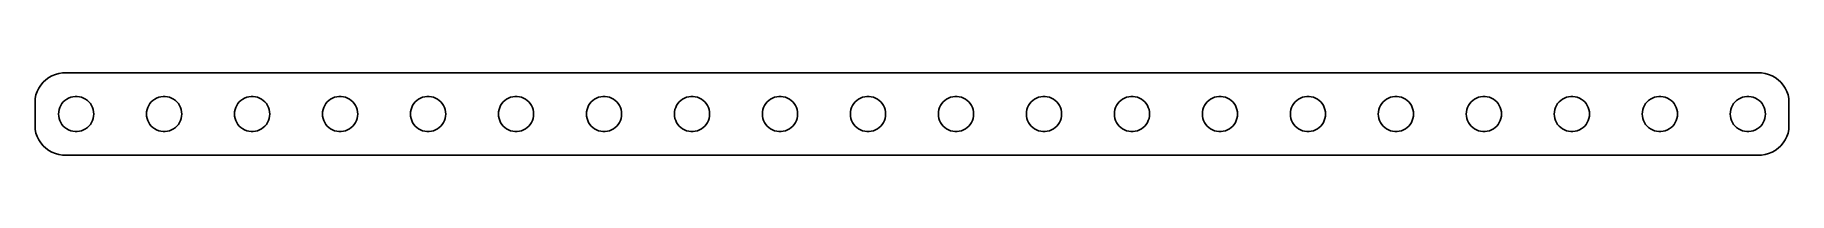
# Model space of a CAD drawing. Header units: metres. Extents: x -150 to 150, y 17 to 31.
import ezdxf

# ---------------------------------------------------------------- set-up
doc = ezdxf.new("R2010")
doc.units = ezdxf.units.M

msp = doc.modelspace()

# ---------------------------------------------------------------- linework, layer by layer
for p, q in [((-147.179, 30.2216), (-147.687, 29.8526)), ((-146.629, 30.5241), (-147.179, 30.2216)), ((-146.045, 30.7553), (-146.629, 30.5241)), ((-145.437, 30.9114), (-146.045, 30.7553)), ((-144.814, 30.9901), (-145.437, 30.9114)), ((144.814, 30.9901), (-144.814, 30.9901)), ((145.437, 30.9114), (144.814, 30.9901)), ((146.045, 30.7553), (145.437, 30.9114)), ((146.629, 30.5241), (146.045, 30.7553)), ((147.179, 30.2216), (146.629, 30.5241)), ((147.687, 29.8526), (147.179, 30.2216)), ((-149.343, 27.2434), (-149.461, 26.6267)), ((-149.149, 27.8406), (-149.343, 27.2434)), ((-148.882, 28.4088), (-149.149, 27.8406)), ((-148.545, 28.9389), (-148.882, 28.4088)), ((-148.145, 29.4227), (-148.545, 28.9389)), ((-147.687, 29.8526), (-148.145, 29.4227)), ((-143.427, 26.8532), (-143.062, 26.9469)), ((-143.062, 26.9469), (-142.688, 26.9941)), ((-142.688, 26.9941), (-142.312, 26.9941)), ((-142.312, 26.9941), (-141.938, 26.9469)), ((-141.938, 26.9469), (-141.573, 26.8532)), ((-128.427, 26.8532), (-128.062, 26.9469)), ((-128.062, 26.9469), (-127.688, 26.9941)), ((-127.688, 26.9941), (-127.312, 26.9941)), ((-127.312, 26.9941), (-126.938, 26.9469)), ((-126.938, 26.9469), (-126.573, 26.8532)), ((-113.427, 26.8532), (-113.062, 26.9469)), ((-113.062, 26.9469), (-112.688, 26.9941)), ((-112.688, 26.9941), (-112.312, 26.9941)), ((-112.312, 26.9941), (-111.938, 26.9469)), ((-111.938, 26.9469), (-111.573, 26.8532)), ((-98.427, 26.8532), (-98.0621, 26.9469)), ((-98.0621, 26.9469), (-97.6884, 26.9941)), ((-97.6884, 26.9941), (-97.3116, 26.9941)), ((-97.3116, 26.9941), (-96.9379, 26.9469)), ((-96.9379, 26.9469), (-96.573, 26.8532)), ((-83.427, 26.8532), (-83.0621, 26.9469)), ((-83.0621, 26.9469), (-82.6884, 26.9941)), ((-82.6884, 26.9941), (-82.3116, 26.9941)), ((-82.3116, 26.9941), (-81.9379, 26.9469)), ((-81.9379, 26.9469), (-81.573, 26.8532)), ((-68.427, 26.8532), (-68.0621, 26.9469)), ((-68.0621, 26.9469), (-67.6884, 26.9941)), ((-67.6884, 26.9941), (-67.3116, 26.9941)), ((-67.3116, 26.9941), (-66.9379, 26.9469)), ((-66.9379, 26.9469), (-66.573, 26.8532)), ((-53.427, 26.8532), (-53.0621, 26.9469)), ((-53.0621, 26.9469), (-52.6884, 26.9941)), ((-52.6884, 26.9941), (-52.3116, 26.9941)), ((-52.3116, 26.9941), (-51.9379, 26.9469)), ((-51.9379, 26.9469), (-51.5729, 26.8532)), ((-38.427, 26.8532), (-38.0621, 26.9469)), ((-38.0621, 26.9469), (-37.6884, 26.9941)), ((-37.6884, 26.9941), (-37.3116, 26.9941)), ((-37.3116, 26.9941), (-36.9379, 26.9469)), ((-36.9379, 26.9469), (-36.5729, 26.8532)), ((-23.427, 26.8532), (-23.0621, 26.9469)), ((-23.0621, 26.9469), (-22.6884, 26.9941)), ((-22.6884, 26.9941), (-22.3116, 26.9941)), ((-22.3116, 26.9941), (-21.9379, 26.9469)), ((-21.9379, 26.9469), (-21.5729, 26.8532)), ((-8.42705, 26.8532), (-8.06213, 26.9469)), ((-8.06213, 26.9469), (-7.68837, 26.9941)), ((-7.68837, 26.9941), (-7.31161, 26.9941)), ((-7.31161, 26.9941), (-6.93785, 26.9469)), ((-6.93785, 26.9469), (-6.57294, 26.8532)), ((6.57294, 26.8532), (6.93785, 26.9469)), ((6.93785, 26.9469), (7.31161, 26.9941)), ((7.31161, 26.9941), (7.68837, 26.9941)), ((7.68837, 26.9941), (8.06213, 26.9469)), ((8.06213, 26.9469), (8.42705, 26.8532)), ((21.5729, 26.8532), (21.9379, 26.9469)), ((21.9379, 26.9469), (22.3116, 26.9941)), ((22.3116, 26.9941), (22.6884, 26.9941)), ((22.6884, 26.9941), (23.0621, 26.9469)), ((23.0621, 26.9469), (23.427, 26.8532)), ((36.5729, 26.8532), (36.9379, 26.9469)), ((36.9379, 26.9469), (37.3116, 26.9941)), ((37.3116, 26.9941), (37.6884, 26.9941)), ((37.6884, 26.9941), (38.0621, 26.9469)), ((38.0621, 26.9469), (38.427, 26.8532)), ((51.5729, 26.8532), (51.9379, 26.9469)), ((51.9379, 26.9469), (52.3116, 26.9941)), ((52.3116, 26.9941), (52.6884, 26.9941)), ((52.6884, 26.9941), (53.0621, 26.9469)), ((53.0621, 26.9469), (53.427, 26.8532)), ((66.573, 26.8532), (66.9379, 26.9469)), ((66.9379, 26.9469), (67.3116, 26.9941)), ((67.3116, 26.9941), (67.6884, 26.9941)), ((67.6884, 26.9941), (68.0621, 26.9469)), ((68.0621, 26.9469), (68.427, 26.8532)), ((81.573, 26.8532), (81.9379, 26.9469)), ((81.9379, 26.9469), (82.3116, 26.9941)), ((82.3116, 26.9941), (82.6884, 26.9941)), ((82.6884, 26.9941), (83.0621, 26.9469)), ((83.0621, 26.9469), (83.427, 26.8532)), ((96.573, 26.8532), (96.9379, 26.9469)), ((96.9379, 26.9469), (97.3116, 26.9941)), ((97.3116, 26.9941), (97.6884, 26.9941)), ((97.6884, 26.9941), (98.0621, 26.9469)), ((98.0621, 26.9469), (98.427, 26.8532)), ((111.573, 26.8532), (111.938, 26.9469)), ((111.938, 26.9469), (112.312, 26.9941)), ((112.312, 26.9941), (112.688, 26.9941)), ((112.688, 26.9941), (113.062, 26.9469)), ((113.062, 26.9469), (113.427, 26.8532)), ((126.573, 26.8532), (126.938, 26.9469)), ((126.938, 26.9469), (127.312, 26.9941)), ((127.312, 26.9941), (127.688, 26.9941)), ((127.688, 26.9941), (128.062, 26.9469)), ((128.062, 26.9469), (128.427, 26.8532)), ((141.573, 26.8532), (141.938, 26.9469)), ((141.938, 26.9469), (142.312, 26.9941)), ((142.312, 26.9941), (142.688, 26.9941)), ((142.688, 26.9941), (143.062, 26.9469)), ((143.062, 26.9469), (143.427, 26.8532)), ((148.145, 29.4227), (147.687, 29.8526)), ((148.545, 28.9389), (148.145, 29.4227)), ((148.882, 28.4088), (148.545, 28.9389)), ((149.149, 27.8406), (148.882, 28.4088)), ((149.343, 27.2434), (149.149, 27.8406)), ((149.461, 26.6267), (149.343, 27.2434)), ((-149.461, 26.6267), (-149.5, 26)), ((-149.5, 26), (-149.5, 22)), ((-145.5, 24), (-145.476, 24.376)), ((-145.476, 23.624), (-145.5, 24)), ((-145.476, 24.376), (-145.406, 24.7461)), ((-145.406, 24.7461), (-145.289, 25.1044)), ((-145.289, 25.1044), (-145.129, 25.4453)), ((-145.129, 25.4453), (-144.927, 25.7634)), ((-144.927, 25.7634), (-144.687, 26.0536)), ((-144.687, 26.0536), (-144.412, 26.3115)), ((-144.412, 26.3115), (-144.107, 26.533)), ((-144.107, 26.533), (-143.777, 26.7145)), ((-143.777, 26.7145), (-143.427, 26.8532)), ((-141.573, 26.8532), (-141.223, 26.7145)), ((-141.223, 26.7145), (-140.893, 26.533)), ((-140.893, 26.533), (-140.588, 26.3115)), ((-140.588, 26.3115), (-140.313, 26.0536)), ((-140.313, 26.0536), (-140.073, 25.7634)), ((-140.073, 25.7634), (-139.871, 25.4453)), ((-139.871, 25.4453), (-139.711, 25.1044)), ((-139.711, 25.1044), (-139.594, 24.7461)), ((-139.594, 24.7461), (-139.524, 24.376)), ((-139.524, 24.376), (-139.5, 24)), ((-139.5, 24), (-139.524, 23.624)), ((-130.5, 24), (-130.476, 24.376)), ((-130.476, 23.624), (-130.5, 24)), ((-130.476, 24.376), (-130.406, 24.7461)), ((-130.406, 24.7461), (-130.289, 25.1044)), ((-130.289, 25.1044), (-130.129, 25.4453)), ((-130.129, 25.4453), (-129.927, 25.7634)), ((-129.927, 25.7634), (-129.687, 26.0536)), ((-129.687, 26.0536), (-129.412, 26.3115)), ((-129.412, 26.3115), (-129.107, 26.533)), ((-129.107, 26.533), (-128.777, 26.7145)), ((-128.777, 26.7145), (-128.427, 26.8532)), ((-126.573, 26.8532), (-126.223, 26.7145)), ((-126.223, 26.7145), (-125.893, 26.533)), ((-125.893, 26.533), (-125.588, 26.3115)), ((-125.588, 26.3115), (-125.313, 26.0536)), ((-125.313, 26.0536), (-125.073, 25.7634)), ((-125.073, 25.7634), (-124.871, 25.4453)), ((-124.871, 25.4453), (-124.711, 25.1044)), ((-124.711, 25.1044), (-124.594, 24.7461)), ((-124.594, 24.7461), (-124.524, 24.376)), ((-124.524, 24.376), (-124.5, 24)), ((-124.5, 24), (-124.524, 23.624)), ((-115.5, 24), (-115.476, 24.376)), ((-115.476, 23.624), (-115.5, 24)), ((-115.476, 24.376), (-115.406, 24.7461)), ((-115.406, 24.7461), (-115.289, 25.1044)), ((-115.289, 25.1044), (-115.129, 25.4453)), ((-115.129, 25.4453), (-114.927, 25.7634)), ((-114.927, 25.7634), (-114.687, 26.0536)), ((-114.687, 26.0536), (-114.412, 26.3115)), ((-114.412, 26.3115), (-114.107, 26.533)), ((-114.107, 26.533), (-113.777, 26.7145)), ((-113.777, 26.7145), (-113.427, 26.8532)), ((-111.573, 26.8532), (-111.223, 26.7145)), ((-111.223, 26.7145), (-110.893, 26.533)), ((-110.893, 26.533), (-110.588, 26.3115)), ((-110.588, 26.3115), (-110.313, 26.0536)), ((-110.313, 26.0536), (-110.073, 25.7634)), ((-110.073, 25.7634), (-109.871, 25.4453)), ((-109.871, 25.4453), (-109.711, 25.1044)), ((-109.711, 25.1044), (-109.594, 24.7461)), ((-109.594, 24.7461), (-109.524, 24.376)), ((-109.524, 24.376), (-109.5, 24)), ((-109.5, 24), (-109.524, 23.624)), ((-100.5, 24), (-100.476, 24.376)), ((-100.476, 23.624), (-100.5, 24)), ((-100.476, 24.376), (-100.406, 24.7461)), ((-100.406, 24.7461), (-100.289, 25.1044)), ((-100.289, 25.1044), (-100.129, 25.4453)), ((-100.129, 25.4453), (-99.927, 25.7634)), ((-99.927, 25.7634), (-99.6869, 26.0536)), ((-99.6869, 26.0536), (-99.4123, 26.3115)), ((-99.4123, 26.3115), (-99.1075, 26.533)), ((-99.1075, 26.533), (-98.7773, 26.7145)), ((-98.7773, 26.7145), (-98.427, 26.8532)), ((-96.573, 26.8532), (-96.2227, 26.7145)), ((-96.2227, 26.7145), (-95.8925, 26.533)), ((-95.8925, 26.533), (-95.5877, 26.3115)), ((-95.5877, 26.3115), (-95.3131, 26.0536)), ((-95.3131, 26.0536), (-95.073, 25.7634)), ((-95.073, 25.7634), (-94.8711, 25.4453)), ((-94.8711, 25.4453), (-94.7107, 25.1044)), ((-94.7107, 25.1044), (-94.5943, 24.7461)), ((-94.5943, 24.7461), (-94.5237, 24.376)), ((-94.5237, 24.376), (-94.5, 24)), ((-94.5, 24), (-94.5237, 23.624)), ((-85.5, 24), (-85.4763, 24.376)), ((-85.4763, 23.624), (-85.5, 24)), ((-85.4763, 24.376), (-85.4057, 24.7461)), ((-85.4057, 24.7461), (-85.2893, 25.1044)), ((-85.2893, 25.1044), (-85.1289, 25.4453)), ((-85.1289, 25.4453), (-84.927, 25.7634)), ((-84.927, 25.7634), (-84.6869, 26.0536)), ((-84.6869, 26.0536), (-84.4123, 26.3115)), ((-84.4123, 26.3115), (-84.1075, 26.533)), ((-84.1075, 26.533), (-83.7773, 26.7145)), ((-83.7773, 26.7145), (-83.427, 26.8532)), ((-81.573, 26.8532), (-81.2227, 26.7145)), ((-81.2227, 26.7145), (-80.8925, 26.533)), ((-80.8925, 26.533), (-80.5877, 26.3115)), ((-80.5877, 26.3115), (-80.3131, 26.0536)), ((-80.3131, 26.0536), (-80.073, 25.7634)), ((-80.073, 25.7634), (-79.8711, 25.4453)), ((-79.8711, 25.4453), (-79.7107, 25.1044)), ((-79.7107, 25.1044), (-79.5943, 24.7461)), ((-79.5943, 24.7461), (-79.5237, 24.376)), ((-79.5237, 24.376), (-79.5, 24)), ((-79.5, 24), (-79.5237, 23.624)), ((-70.5, 24), (-70.4763, 24.376)), ((-70.4763, 23.624), (-70.5, 24)), ((-70.4763, 24.376), (-70.4057, 24.7461)), ((-70.4057, 24.7461), (-70.2893, 25.1044)), ((-70.2893, 25.1044), (-70.1289, 25.4453)), ((-70.1289, 25.4453), (-69.927, 25.7634)), ((-69.927, 25.7634), (-69.6869, 26.0536)), ((-69.6869, 26.0536), (-69.4123, 26.3115)), ((-69.4123, 26.3115), (-69.1075, 26.533)), ((-69.1075, 26.533), (-68.7773, 26.7145)), ((-68.7773, 26.7145), (-68.427, 26.8532)), ((-66.573, 26.8532), (-66.2227, 26.7145)), ((-66.2227, 26.7145), (-65.8925, 26.533)), ((-65.8925, 26.533), (-65.5877, 26.3115)), ((-65.5877, 26.3115), (-65.3131, 26.0536)), ((-65.3131, 26.0536), (-65.073, 25.7634)), ((-65.073, 25.7634), (-64.8711, 25.4453)), ((-64.8711, 25.4453), (-64.7107, 25.1044)), ((-64.7107, 25.1044), (-64.5943, 24.7461)), ((-64.5943, 24.7461), (-64.5237, 24.376)), ((-64.5237, 24.376), (-64.5, 24)), ((-64.5, 24), (-64.5237, 23.624)), ((-55.5, 24), (-55.4763, 24.376)), ((-55.4763, 23.624), (-55.5, 24)), ((-55.4763, 24.376), (-55.4057, 24.7461)), ((-55.4057, 24.7461), (-55.2893, 25.1044)), ((-55.2893, 25.1044), (-55.1289, 25.4453)), ((-55.1289, 25.4453), (-54.927, 25.7634)), ((-54.927, 25.7634), (-54.6869, 26.0536)), ((-54.6869, 26.0536), (-54.4123, 26.3115)), ((-54.4123, 26.3115), (-54.1075, 26.533)), ((-54.1075, 26.533), (-53.7773, 26.7145)), ((-53.7773, 26.7145), (-53.427, 26.8532)), ((-51.5729, 26.8532), (-51.2227, 26.7145)), ((-51.2227, 26.7145), (-50.8925, 26.533)), ((-50.8925, 26.533), (-50.5877, 26.3115)), ((-50.5877, 26.3115), (-50.3131, 26.0536)), ((-50.3131, 26.0536), (-50.0729, 25.7634)), ((-50.0729, 25.7634), (-49.8711, 25.4453)), ((-49.8711, 25.4453), (-49.7107, 25.1044)), ((-49.7107, 25.1044), (-49.5942, 24.7461)), ((-49.5942, 24.7461), (-49.5237, 24.376)), ((-49.5237, 24.376), (-49.5, 24)), ((-49.5, 24), (-49.5237, 23.624)), ((-40.5, 24), (-40.4763, 24.376)), ((-40.4763, 23.624), (-40.5, 24)), ((-40.4763, 24.376), (-40.4057, 24.7461)), ((-40.4057, 24.7461), (-40.2893, 25.1044)), ((-40.2893, 25.1044), (-40.1289, 25.4453)), ((-40.1289, 25.4453), (-39.927, 25.7634)), ((-39.927, 25.7634), (-39.6869, 26.0536)), ((-39.6869, 26.0536), (-39.4123, 26.3115)), ((-39.4123, 26.3115), (-39.1075, 26.533)), ((-39.1075, 26.533), (-38.7773, 26.7145)), ((-38.7773, 26.7145), (-38.427, 26.8532)), ((-36.5729, 26.8532), (-36.2227, 26.7145)), ((-36.2227, 26.7145), (-35.8925, 26.533)), ((-35.8925, 26.533), (-35.5877, 26.3115)), ((-35.5877, 26.3115), (-35.3131, 26.0536)), ((-35.3131, 26.0536), (-35.0729, 25.7634)), ((-35.0729, 25.7634), (-34.8711, 25.4453)), ((-34.8711, 25.4453), (-34.7107, 25.1044)), ((-34.7107, 25.1044), (-34.5942, 24.7461)), ((-34.5942, 24.7461), (-34.5237, 24.376)), ((-34.5237, 24.376), (-34.5, 24)), ((-34.5, 24), (-34.5237, 23.624)), ((-25.5, 24), (-25.4763, 24.376)), ((-25.4763, 23.624), (-25.5, 24)), ((-25.4763, 24.376), (-25.4057, 24.7461)), ((-25.4057, 24.7461), (-25.2893, 25.1044)), ((-25.2893, 25.1044), (-25.1289, 25.4453)), ((-25.1289, 25.4453), (-24.927, 25.7634)), ((-24.927, 25.7634), (-24.6869, 26.0536)), ((-24.6869, 26.0536), (-24.4123, 26.3115)), ((-24.4123, 26.3115), (-24.1075, 26.533)), ((-24.1075, 26.533), (-23.7773, 26.7145)), ((-23.7773, 26.7145), (-23.427, 26.8532)), ((-21.5729, 26.8532), (-21.2227, 26.7145)), ((-21.2227, 26.7145), (-20.8925, 26.533)), ((-20.8925, 26.533), (-20.5877, 26.3115)), ((-20.5877, 26.3115), (-20.3131, 26.0536)), ((-20.3131, 26.0536), (-20.0729, 25.7634)), ((-20.0729, 25.7634), (-19.8711, 25.4453)), ((-19.8711, 25.4453), (-19.7107, 25.1044)), ((-19.7107, 25.1044), (-19.5942, 24.7461)), ((-19.5942, 24.7461), (-19.5237, 24.376)), ((-19.5237, 24.376), (-19.5, 24)), ((-19.5, 24), (-19.5237, 23.624)), ((-10.5, 24), (-10.4763, 24.376)), ((-10.4763, 23.624), (-10.5, 24)), ((-10.4763, 24.376), (-10.4057, 24.7461)), ((-10.4057, 24.7461), (-10.2893, 25.1044)), ((-10.2893, 25.1044), (-10.1289, 25.4453)), ((-10.1289, 25.4453), (-9.92705, 25.7634)), ((-9.92705, 25.7634), (-9.6869, 26.0536)), ((-9.6869, 26.0536), (-9.41226, 26.3115)), ((-9.41226, 26.3115), (-9.10747, 26.533)), ((-9.10747, 26.533), (-8.77733, 26.7145)), ((-8.77733, 26.7145), (-8.42705, 26.8532)), ((-6.57294, 26.8532), (-6.22266, 26.7145)), ((-6.22266, 26.7145), (-5.89252, 26.533)), ((-5.89252, 26.533), (-5.58772, 26.3115)), ((-5.58772, 26.3115), (-5.31308, 26.0536)), ((-5.31308, 26.0536), (-5.07294, 25.7634)), ((-5.07294, 25.7634), (-4.87108, 25.4453)), ((-4.87108, 25.4453), (-4.71066, 25.1044)), ((-4.71066, 25.1044), (-4.59424, 24.7461)), ((-4.59424, 24.7461), (-4.52365, 24.376)), ((-4.52365, 24.376), (-4.5, 24)), ((-4.5, 24), (-4.52365, 23.624)), ((4.5, 24), (4.52365, 24.376)), ((4.52365, 23.624), (4.5, 24)), ((4.52365, 24.376), (4.59424, 24.7461)), ((4.59424, 24.7461), (4.71066, 25.1044)), ((4.71066, 25.1044), (4.87108, 25.4453)), ((4.87108, 25.4453), (5.07294, 25.7634)), ((5.07294, 25.7634), (5.31308, 26.0536)), ((5.31308, 26.0536), (5.58772, 26.3115)), ((5.58772, 26.3115), (5.89252, 26.533)), ((5.89252, 26.533), (6.22266, 26.7145)), ((6.22266, 26.7145), (6.57294, 26.8532)), ((8.42705, 26.8532), (8.77733, 26.7145)), ((8.77733, 26.7145), (9.10747, 26.533)), ((9.10747, 26.533), (9.41226, 26.3115)), ((9.41226, 26.3115), (9.6869, 26.0536)), ((9.6869, 26.0536), (9.92705, 25.7634)), ((9.92705, 25.7634), (10.1289, 25.4453)), ((10.1289, 25.4453), (10.2893, 25.1044)), ((10.2893, 25.1044), (10.4057, 24.7461)), ((10.4057, 24.7461), (10.4763, 24.376)), ((10.4763, 24.376), (10.5, 24)), ((10.5, 24), (10.4763, 23.624)), ((19.5, 24), (19.5237, 24.376)), ((19.5237, 23.624), (19.5, 24)), ((19.5237, 24.376), (19.5942, 24.7461)), ((19.5942, 24.7461), (19.7107, 25.1044)), ((19.7107, 25.1044), (19.8711, 25.4453)), ((19.8711, 25.4453), (20.0729, 25.7634)), ((20.0729, 25.7634), (20.3131, 26.0536)), ((20.3131, 26.0536), (20.5877, 26.3115)), ((20.5877, 26.3115), (20.8925, 26.533)), ((20.8925, 26.533), (21.2227, 26.7145)), ((21.2227, 26.7145), (21.5729, 26.8532)), ((23.427, 26.8532), (23.7773, 26.7145)), ((23.7773, 26.7145), (24.1075, 26.533)), ((24.1075, 26.533), (24.4123, 26.3115)), ((24.4123, 26.3115), (24.6869, 26.0536)), ((24.6869, 26.0536), (24.927, 25.7634)), ((24.927, 25.7634), (25.1289, 25.4453)), ((25.1289, 25.4453), (25.2893, 25.1044)), ((25.2893, 25.1044), (25.4057, 24.7461)), ((25.4057, 24.7461), (25.4763, 24.376)), ((25.4763, 24.376), (25.5, 24)), ((25.5, 24), (25.4763, 23.624)), ((34.5, 24), (34.5237, 24.376)), ((34.5237, 23.624), (34.5, 24)), ((34.5237, 24.376), (34.5942, 24.7461)), ((34.5942, 24.7461), (34.7107, 25.1044)), ((34.7107, 25.1044), (34.8711, 25.4453)), ((34.8711, 25.4453), (35.0729, 25.7634)), ((35.0729, 25.7634), (35.3131, 26.0536)), ((35.3131, 26.0536), (35.5877, 26.3115)), ((35.5877, 26.3115), (35.8925, 26.533)), ((35.8925, 26.533), (36.2227, 26.7145)), ((36.2227, 26.7145), (36.5729, 26.8532)), ((38.427, 26.8532), (38.7773, 26.7145)), ((38.7773, 26.7145), (39.1075, 26.533)), ((39.1075, 26.533), (39.4123, 26.3115)), ((39.4123, 26.3115), (39.6869, 26.0536)), ((39.6869, 26.0536), (39.927, 25.7634)), ((39.927, 25.7634), (40.1289, 25.4453)), ((40.1289, 25.4453), (40.2893, 25.1044)), ((40.2893, 25.1044), (40.4057, 24.7461)), ((40.4057, 24.7461), (40.4763, 24.376)), ((40.4763, 24.376), (40.5, 24)), ((40.5, 24), (40.4763, 23.624)), ((49.5, 24), (49.5237, 24.376)), ((49.5237, 23.624), (49.5, 24)), ((49.5237, 24.376), (49.5942, 24.7461)), ((49.5942, 24.7461), (49.7107, 25.1044)), ((49.7107, 25.1044), (49.8711, 25.4453)), ((49.8711, 25.4453), (50.0729, 25.7634)), ((50.0729, 25.7634), (50.3131, 26.0536)), ((50.3131, 26.0536), (50.5877, 26.3115)), ((50.5877, 26.3115), (50.8925, 26.533)), ((50.8925, 26.533), (51.2227, 26.7145)), ((51.2227, 26.7145), (51.5729, 26.8532)), ((53.427, 26.8532), (53.7773, 26.7145)), ((53.7773, 26.7145), (54.1075, 26.533)), ((54.1075, 26.533), (54.4123, 26.3115)), ((54.4123, 26.3115), (54.6869, 26.0536)), ((54.6869, 26.0536), (54.927, 25.7634)), ((54.927, 25.7634), (55.1289, 25.4453)), ((55.1289, 25.4453), (55.2893, 25.1044)), ((55.2893, 25.1044), (55.4057, 24.7461)), ((55.4057, 24.7461), (55.4763, 24.376)), ((55.4763, 24.376), (55.5, 24)), ((55.5, 24), (55.4763, 23.624)), ((64.5, 24), (64.5237, 24.376)), ((64.5237, 23.624), (64.5, 24)), ((64.5237, 24.376), (64.5943, 24.7461)), ((64.5943, 24.7461), (64.7107, 25.1044)), ((64.7107, 25.1044), (64.8711, 25.4453)), ((64.8711, 25.4453), (65.073, 25.7634)), ((65.073, 25.7634), (65.3131, 26.0536)), ((65.3131, 26.0536), (65.5877, 26.3115)), ((65.5877, 26.3115), (65.8925, 26.533)), ((65.8925, 26.533), (66.2227, 26.7145)), ((66.2227, 26.7145), (66.573, 26.8532)), ((68.427, 26.8532), (68.7773, 26.7145)), ((68.7773, 26.7145), (69.1075, 26.533)), ((69.1075, 26.533), (69.4123, 26.3115)), ((69.4123, 26.3115), (69.6869, 26.0536)), ((69.6869, 26.0536), (69.927, 25.7634)), ((69.927, 25.7634), (70.1289, 25.4453)), ((70.1289, 25.4453), (70.2893, 25.1044)), ((70.2893, 25.1044), (70.4057, 24.7461)), ((70.4057, 24.7461), (70.4763, 24.376)), ((70.4763, 24.376), (70.5, 24)), ((70.5, 24), (70.4763, 23.624)), ((79.5, 24), (79.5237, 24.376)), ((79.5237, 23.624), (79.5, 24)), ((79.5237, 24.376), (79.5943, 24.7461)), ((79.5943, 24.7461), (79.7107, 25.1044)), ((79.7107, 25.1044), (79.8711, 25.4453)), ((79.8711, 25.4453), (80.073, 25.7634)), ((80.073, 25.7634), (80.3131, 26.0536)), ((80.3131, 26.0536), (80.5877, 26.3115)), ((80.5877, 26.3115), (80.8925, 26.533)), ((80.8925, 26.533), (81.2227, 26.7145)), ((81.2227, 26.7145), (81.573, 26.8532)), ((83.427, 26.8532), (83.7773, 26.7145)), ((83.7773, 26.7145), (84.1075, 26.533)), ((84.1075, 26.533), (84.4123, 26.3115)), ((84.4123, 26.3115), (84.6869, 26.0536)), ((84.6869, 26.0536), (84.927, 25.7634)), ((84.927, 25.7634), (85.1289, 25.4453)), ((85.1289, 25.4453), (85.2893, 25.1044)), ((85.2893, 25.1044), (85.4057, 24.7461)), ((85.4057, 24.7461), (85.4763, 24.376)), ((85.4763, 24.376), (85.5, 24)), ((85.5, 24), (85.4763, 23.624)), ((94.5, 24), (94.5237, 24.376)), ((94.5237, 23.624), (94.5, 24)), ((94.5237, 24.376), (94.5943, 24.7461)), ((94.5943, 24.7461), (94.7107, 25.1044)), ((94.7107, 25.1044), (94.8711, 25.4453)), ((94.8711, 25.4453), (95.073, 25.7634)), ((95.073, 25.7634), (95.3131, 26.0536)), ((95.3131, 26.0536), (95.5877, 26.3115)), ((95.5877, 26.3115), (95.8925, 26.533)), ((95.8925, 26.533), (96.2227, 26.7145)), ((96.2227, 26.7145), (96.573, 26.8532)), ((98.427, 26.8532), (98.7773, 26.7145)), ((98.7773, 26.7145), (99.1075, 26.533)), ((99.1075, 26.533), (99.4123, 26.3115)), ((99.4123, 26.3115), (99.6869, 26.0536)), ((99.6869, 26.0536), (99.927, 25.7634)), ((99.927, 25.7634), (100.129, 25.4453)), ((100.129, 25.4453), (100.289, 25.1044)), ((100.289, 25.1044), (100.406, 24.7461)), ((100.406, 24.7461), (100.476, 24.376)), ((100.476, 24.376), (100.5, 24)), ((100.5, 24), (100.476, 23.624)), ((109.5, 24), (109.524, 24.376)), ((109.524, 23.624), (109.5, 24)), ((109.524, 24.376), (109.594, 24.7461)), ((109.594, 24.7461), (109.711, 25.1044)), ((109.711, 25.1044), (109.871, 25.4453)), ((109.871, 25.4453), (110.073, 25.7634)), ((110.073, 25.7634), (110.313, 26.0536)), ((110.313, 26.0536), (110.588, 26.3115)), ((110.588, 26.3115), (110.893, 26.533)), ((110.893, 26.533), (111.223, 26.7145)), ((111.223, 26.7145), (111.573, 26.8532)), ((113.427, 26.8532), (113.777, 26.7145)), ((113.777, 26.7145), (114.107, 26.533)), ((114.107, 26.533), (114.412, 26.3115)), ((114.412, 26.3115), (114.687, 26.0536)), ((114.687, 26.0536), (114.927, 25.7634)), ((114.927, 25.7634), (115.129, 25.4453)), ((115.129, 25.4453), (115.289, 25.1044)), ((115.289, 25.1044), (115.406, 24.7461)), ((115.406, 24.7461), (115.476, 24.376)), ((115.476, 24.376), (115.5, 24)), ((115.5, 24), (115.476, 23.624)), ((124.5, 24), (124.524, 24.376)), ((124.524, 23.624), (124.5, 24)), ((124.524, 24.376), (124.594, 24.7461)), ((124.594, 24.7461), (124.711, 25.1044)), ((124.711, 25.1044), (124.871, 25.4453)), ((124.871, 25.4453), (125.073, 25.7634)), ((125.073, 25.7634), (125.313, 26.0536)), ((125.313, 26.0536), (125.588, 26.3115)), ((125.588, 26.3115), (125.893, 26.533)), ((125.893, 26.533), (126.223, 26.7145)), ((126.223, 26.7145), (126.573, 26.8532)), ((128.427, 26.8532), (128.777, 26.7145)), ((128.777, 26.7145), (129.107, 26.533)), ((129.107, 26.533), (129.412, 26.3115)), ((129.412, 26.3115), (129.687, 26.0536)), ((129.687, 26.0536), (129.927, 25.7634)), ((129.927, 25.7634), (130.129, 25.4453)), ((130.129, 25.4453), (130.289, 25.1044)), ((130.289, 25.1044), (130.406, 24.7461)), ((130.406, 24.7461), (130.476, 24.376)), ((130.476, 24.376), (130.5, 24)), ((130.5, 24), (130.476, 23.624)), ((139.5, 24), (139.524, 24.376)), ((139.524, 23.624), (139.5, 24)), ((139.524, 24.376), (139.594, 24.7461)), ((139.594, 24.7461), (139.711, 25.1044)), ((139.711, 25.1044), (139.871, 25.4453)), ((139.871, 25.4453), (140.073, 25.7634)), ((140.073, 25.7634), (140.313, 26.0536)), ((140.313, 26.0536), (140.588, 26.3115)), ((140.588, 26.3115), (140.893, 26.533)), ((140.893, 26.533), (141.223, 26.7145)), ((141.223, 26.7145), (141.573, 26.8532)), ((143.427, 26.8532), (143.777, 26.7145)), ((143.777, 26.7145), (144.107, 26.533)), ((144.107, 26.533), (144.412, 26.3115)), ((144.412, 26.3115), (144.687, 26.0536)), ((144.687, 26.0536), (144.927, 25.7634)), ((144.927, 25.7634), (145.129, 25.4453)), ((145.129, 25.4453), (145.289, 25.1044)), ((145.289, 25.1044), (145.406, 24.7461)), ((145.406, 24.7461), (145.476, 24.376)), ((145.476, 24.376), (145.5, 24)), ((145.5, 24), (145.476, 23.624)), ((149.5, 26), (149.461, 26.6267)), ((149.5, 22), (149.5, 26)), ((-149.5, 22), (-149.461, 21.3733)), ((-149.461, 21.3733), (-149.343, 20.7566)), ((-145.406, 23.2539), (-145.476, 23.624)), ((-145.289, 22.8956), (-145.406, 23.2539)), ((-145.129, 22.5547), (-145.289, 22.8956)), ((-144.927, 22.2366), (-145.129, 22.5547)), ((-144.687, 21.9464), (-144.927, 22.2366)), ((-144.412, 21.6885), (-144.687, 21.9464)), ((-144.107, 21.467), (-144.412, 21.6885)), ((-143.777, 21.2855), (-144.107, 21.467)), ((-143.427, 21.1468), (-143.777, 21.2855)), ((-143.062, 21.0531), (-143.427, 21.1468)), ((-142.688, 21.0059), (-143.062, 21.0531)), ((-142.312, 21.0059), (-142.688, 21.0059)), ((-141.938, 21.0531), (-142.312, 21.0059)), ((-141.573, 21.1468), (-141.938, 21.0531)), ((-141.223, 21.2855), (-141.573, 21.1468)), ((-140.893, 21.467), (-141.223, 21.2855)), ((-140.588, 21.6885), (-140.893, 21.467)), ((-140.313, 21.9464), (-140.588, 21.6885)), ((-140.073, 22.2366), (-140.313, 21.9464)), ((-139.871, 22.5547), (-140.073, 22.2366)), ((-139.711, 22.8956), (-139.871, 22.5547)), ((-139.594, 23.2539), (-139.711, 22.8956)), ((-139.524, 23.624), (-139.594, 23.2539)), ((-130.406, 23.2539), (-130.476, 23.624)), ((-130.289, 22.8956), (-130.406, 23.2539)), ((-130.129, 22.5547), (-130.289, 22.8956)), ((-129.927, 22.2366), (-130.129, 22.5547)), ((-129.687, 21.9464), (-129.927, 22.2366)), ((-129.412, 21.6885), (-129.687, 21.9464)), ((-129.107, 21.467), (-129.412, 21.6885)), ((-128.777, 21.2855), (-129.107, 21.467)), ((-128.427, 21.1468), (-128.777, 21.2855)), ((-128.062, 21.0531), (-128.427, 21.1468)), ((-127.688, 21.0059), (-128.062, 21.0531)), ((-127.312, 21.0059), (-127.688, 21.0059)), ((-126.938, 21.0531), (-127.312, 21.0059)), ((-126.573, 21.1468), (-126.938, 21.0531)), ((-126.223, 21.2855), (-126.573, 21.1468)), ((-125.893, 21.467), (-126.223, 21.2855)), ((-125.588, 21.6885), (-125.893, 21.467)), ((-125.313, 21.9464), (-125.588, 21.6885)), ((-125.073, 22.2366), (-125.313, 21.9464)), ((-124.871, 22.5547), (-125.073, 22.2366)), ((-124.711, 22.8956), (-124.871, 22.5547)), ((-124.594, 23.2539), (-124.711, 22.8956)), ((-124.524, 23.624), (-124.594, 23.2539)), ((-115.406, 23.2539), (-115.476, 23.624)), ((-115.289, 22.8956), (-115.406, 23.2539)), ((-115.129, 22.5547), (-115.289, 22.8956)), ((-114.927, 22.2366), (-115.129, 22.5547)), ((-114.687, 21.9464), (-114.927, 22.2366)), ((-114.412, 21.6885), (-114.687, 21.9464)), ((-114.107, 21.467), (-114.412, 21.6885)), ((-113.777, 21.2855), (-114.107, 21.467)), ((-113.427, 21.1468), (-113.777, 21.2855)), ((-113.062, 21.0531), (-113.427, 21.1468)), ((-112.688, 21.0059), (-113.062, 21.0531)), ((-112.312, 21.0059), (-112.688, 21.0059)), ((-111.938, 21.0531), (-112.312, 21.0059)), ((-111.573, 21.1468), (-111.938, 21.0531)), ((-111.223, 21.2855), (-111.573, 21.1468)), ((-110.893, 21.467), (-111.223, 21.2855)), ((-110.588, 21.6885), (-110.893, 21.467)), ((-110.313, 21.9464), (-110.588, 21.6885)), ((-110.073, 22.2366), (-110.313, 21.9464)), ((-109.871, 22.5547), (-110.073, 22.2366)), ((-109.711, 22.8956), (-109.871, 22.5547)), ((-109.594, 23.2539), (-109.711, 22.8956)), ((-109.524, 23.624), (-109.594, 23.2539)), ((-100.406, 23.2539), (-100.476, 23.624)), ((-100.289, 22.8956), (-100.406, 23.2539)), ((-100.129, 22.5547), (-100.289, 22.8956)), ((-99.927, 22.2366), (-100.129, 22.5547)), ((-99.6869, 21.9464), (-99.927, 22.2366)), ((-99.4123, 21.6885), (-99.6869, 21.9464)), ((-99.1075, 21.467), (-99.4123, 21.6885)), ((-98.7773, 21.2855), (-99.1075, 21.467)), ((-98.427, 21.1468), (-98.7773, 21.2855)), ((-98.0621, 21.0531), (-98.427, 21.1468)), ((-97.6884, 21.0059), (-98.0621, 21.0531)), ((-97.3116, 21.0059), (-97.6884, 21.0059)), ((-96.9379, 21.0531), (-97.3116, 21.0059)), ((-96.573, 21.1468), (-96.9379, 21.0531)), ((-96.2227, 21.2855), (-96.573, 21.1468)), ((-95.8925, 21.467), (-96.2227, 21.2855)), ((-95.5877, 21.6885), (-95.8925, 21.467)), ((-95.3131, 21.9464), (-95.5877, 21.6885)), ((-95.073, 22.2366), (-95.3131, 21.9464)), ((-94.8711, 22.5547), (-95.073, 22.2366)), ((-94.7107, 22.8956), (-94.8711, 22.5547)), ((-94.5943, 23.2539), (-94.7107, 22.8956)), ((-94.5237, 23.624), (-94.5943, 23.2539)), ((-85.4057, 23.2539), (-85.4763, 23.624)), ((-85.2893, 22.8956), (-85.4057, 23.2539)), ((-85.1289, 22.5547), (-85.2893, 22.8956)), ((-84.927, 22.2366), (-85.1289, 22.5547)), ((-84.6869, 21.9464), (-84.927, 22.2366)), ((-84.4123, 21.6885), (-84.6869, 21.9464)), ((-84.1075, 21.467), (-84.4123, 21.6885)), ((-83.7773, 21.2855), (-84.1075, 21.467)), ((-83.427, 21.1468), (-83.7773, 21.2855)), ((-83.0621, 21.0531), (-83.427, 21.1468)), ((-82.6884, 21.0059), (-83.0621, 21.0531)), ((-82.3116, 21.0059), (-82.6884, 21.0059)), ((-81.9379, 21.0531), (-82.3116, 21.0059)), ((-81.573, 21.1468), (-81.9379, 21.0531)), ((-81.2227, 21.2855), (-81.573, 21.1468)), ((-80.8925, 21.467), (-81.2227, 21.2855)), ((-80.5877, 21.6885), (-80.8925, 21.467)), ((-80.3131, 21.9464), (-80.5877, 21.6885)), ((-80.073, 22.2366), (-80.3131, 21.9464)), ((-79.8711, 22.5547), (-80.073, 22.2366)), ((-79.7107, 22.8956), (-79.8711, 22.5547)), ((-79.5943, 23.2539), (-79.7107, 22.8956)), ((-79.5237, 23.624), (-79.5943, 23.2539)), ((-70.4057, 23.2539), (-70.4763, 23.624)), ((-70.2893, 22.8956), (-70.4057, 23.2539)), ((-70.1289, 22.5547), (-70.2893, 22.8956)), ((-69.927, 22.2366), (-70.1289, 22.5547)), ((-69.6869, 21.9464), (-69.927, 22.2366)), ((-69.4123, 21.6885), (-69.6869, 21.9464)), ((-69.1075, 21.467), (-69.4123, 21.6885)), ((-68.7773, 21.2855), (-69.1075, 21.467)), ((-68.427, 21.1468), (-68.7773, 21.2855)), ((-68.0621, 21.0531), (-68.427, 21.1468)), ((-67.6884, 21.0059), (-68.0621, 21.0531)), ((-67.3116, 21.0059), (-67.6884, 21.0059)), ((-66.9379, 21.0531), (-67.3116, 21.0059)), ((-66.573, 21.1468), (-66.9379, 21.0531)), ((-66.2227, 21.2855), (-66.573, 21.1468)), ((-65.8925, 21.467), (-66.2227, 21.2855)), ((-65.5877, 21.6885), (-65.8925, 21.467)), ((-65.3131, 21.9464), (-65.5877, 21.6885)), ((-65.073, 22.2366), (-65.3131, 21.9464)), ((-64.8711, 22.5547), (-65.073, 22.2366)), ((-64.7107, 22.8956), (-64.8711, 22.5547)), ((-64.5943, 23.2539), (-64.7107, 22.8956)), ((-64.5237, 23.624), (-64.5943, 23.2539)), ((-55.4057, 23.2539), (-55.4763, 23.624)), ((-55.2893, 22.8956), (-55.4057, 23.2539)), ((-55.1289, 22.5547), (-55.2893, 22.8956)), ((-54.927, 22.2366), (-55.1289, 22.5547)), ((-54.6869, 21.9464), (-54.927, 22.2366)), ((-54.4123, 21.6885), (-54.6869, 21.9464)), ((-54.1075, 21.467), (-54.4123, 21.6885)), ((-53.7773, 21.2855), (-54.1075, 21.467)), ((-53.427, 21.1468), (-53.7773, 21.2855)), ((-53.0621, 21.0531), (-53.427, 21.1468)), ((-52.6884, 21.0059), (-53.0621, 21.0531)), ((-52.3116, 21.0059), (-52.6884, 21.0059)), ((-51.9379, 21.0531), (-52.3116, 21.0059)), ((-51.5729, 21.1468), (-51.9379, 21.0531)), ((-51.2227, 21.2855), (-51.5729, 21.1468)), ((-50.8925, 21.467), (-51.2227, 21.2855)), ((-50.5877, 21.6885), (-50.8925, 21.467)), ((-50.3131, 21.9464), (-50.5877, 21.6885)), ((-50.0729, 22.2366), (-50.3131, 21.9464)), ((-49.8711, 22.5547), (-50.0729, 22.2366)), ((-49.7107, 22.8956), (-49.8711, 22.5547)), ((-49.5942, 23.2539), (-49.7107, 22.8956)), ((-49.5237, 23.624), (-49.5942, 23.2539)), ((-40.4057, 23.2539), (-40.4763, 23.624)), ((-40.2893, 22.8956), (-40.4057, 23.2539)), ((-40.1289, 22.5547), (-40.2893, 22.8956)), ((-39.927, 22.2366), (-40.1289, 22.5547)), ((-39.6869, 21.9464), (-39.927, 22.2366)), ((-39.4123, 21.6885), (-39.6869, 21.9464)), ((-39.1075, 21.467), (-39.4123, 21.6885)), ((-38.7773, 21.2855), (-39.1075, 21.467)), ((-38.427, 21.1468), (-38.7773, 21.2855)), ((-38.0621, 21.0531), (-38.427, 21.1468)), ((-37.6884, 21.0059), (-38.0621, 21.0531)), ((-37.3116, 21.0059), (-37.6884, 21.0059)), ((-36.9379, 21.0531), (-37.3116, 21.0059)), ((-36.5729, 21.1468), (-36.9379, 21.0531)), ((-36.2227, 21.2855), (-36.5729, 21.1468)), ((-35.8925, 21.467), (-36.2227, 21.2855)), ((-35.5877, 21.6885), (-35.8925, 21.467)), ((-35.3131, 21.9464), (-35.5877, 21.6885)), ((-35.0729, 22.2366), (-35.3131, 21.9464)), ((-34.8711, 22.5547), (-35.0729, 22.2366)), ((-34.7107, 22.8956), (-34.8711, 22.5547)), ((-34.5942, 23.2539), (-34.7107, 22.8956)), ((-34.5237, 23.624), (-34.5942, 23.2539)), ((-25.4057, 23.2539), (-25.4763, 23.624)), ((-25.2893, 22.8956), (-25.4057, 23.2539)), ((-25.1289, 22.5547), (-25.2893, 22.8956)), ((-24.927, 22.2366), (-25.1289, 22.5547)), ((-24.6869, 21.9464), (-24.927, 22.2366)), ((-24.4123, 21.6885), (-24.6869, 21.9464)), ((-24.1075, 21.467), (-24.4123, 21.6885)), ((-23.7773, 21.2855), (-24.1075, 21.467)), ((-23.427, 21.1468), (-23.7773, 21.2855)), ((-23.0621, 21.0531), (-23.427, 21.1468)), ((-22.6884, 21.0059), (-23.0621, 21.0531)), ((-22.3116, 21.0059), (-22.6884, 21.0059)), ((-21.9379, 21.0531), (-22.3116, 21.0059)), ((-21.5729, 21.1468), (-21.9379, 21.0531)), ((-21.2227, 21.2855), (-21.5729, 21.1468)), ((-20.8925, 21.467), (-21.2227, 21.2855)), ((-20.5877, 21.6885), (-20.8925, 21.467)), ((-20.3131, 21.9464), (-20.5877, 21.6885)), ((-20.0729, 22.2366), (-20.3131, 21.9464)), ((-19.8711, 22.5547), (-20.0729, 22.2366)), ((-19.7107, 22.8956), (-19.8711, 22.5547)), ((-19.5942, 23.2539), (-19.7107, 22.8956)), ((-19.5237, 23.624), (-19.5942, 23.2539)), ((-10.4057, 23.2539), (-10.4763, 23.624)), ((-10.2893, 22.8956), (-10.4057, 23.2539)), ((-10.1289, 22.5547), (-10.2893, 22.8956)), ((-9.92705, 22.2366), (-10.1289, 22.5547)), ((-9.6869, 21.9464), (-9.92705, 22.2366)), ((-9.41226, 21.6885), (-9.6869, 21.9464)), ((-9.10747, 21.467), (-9.41226, 21.6885)), ((-8.77733, 21.2855), (-9.10747, 21.467)), ((-8.42705, 21.1468), (-8.77733, 21.2855)), ((-8.06213, 21.0531), (-8.42705, 21.1468)), ((-7.68837, 21.0059), (-8.06213, 21.0531)), ((-7.31161, 21.0059), (-7.68837, 21.0059)), ((-6.93785, 21.0531), (-7.31161, 21.0059)), ((-6.57294, 21.1468), (-6.93785, 21.0531)), ((-6.22266, 21.2855), (-6.57294, 21.1468)), ((-5.89252, 21.467), (-6.22266, 21.2855)), ((-5.58772, 21.6885), (-5.89252, 21.467)), ((-5.31308, 21.9464), (-5.58772, 21.6885)), ((-5.07294, 22.2366), (-5.31308, 21.9464)), ((-4.87108, 22.5547), (-5.07294, 22.2366)), ((-4.71066, 22.8956), (-4.87108, 22.5547)), ((-4.59424, 23.2539), (-4.71066, 22.8956)), ((-4.52365, 23.624), (-4.59424, 23.2539)), ((4.59424, 23.2539), (4.52365, 23.624)), ((4.71066, 22.8956), (4.59424, 23.2539)), ((4.87108, 22.5547), (4.71066, 22.8956)), ((5.07294, 22.2366), (4.87108, 22.5547)), ((5.31308, 21.9464), (5.07294, 22.2366)), ((5.58772, 21.6885), (5.31308, 21.9464)), ((5.89252, 21.467), (5.58772, 21.6885)), ((6.22266, 21.2855), (5.89252, 21.467)), ((6.57294, 21.1468), (6.22266, 21.2855)), ((6.93785, 21.0531), (6.57294, 21.1468)), ((7.31161, 21.0059), (6.93785, 21.0531)), ((7.68837, 21.0059), (7.31161, 21.0059)), ((8.06213, 21.0531), (7.68837, 21.0059)), ((8.42705, 21.1468), (8.06213, 21.0531)), ((8.77733, 21.2855), (8.42705, 21.1468)), ((9.10747, 21.467), (8.77733, 21.2855)), ((9.41226, 21.6885), (9.10747, 21.467)), ((9.6869, 21.9464), (9.41226, 21.6885)), ((9.92705, 22.2366), (9.6869, 21.9464)), ((10.1289, 22.5547), (9.92705, 22.2366)), ((10.2893, 22.8956), (10.1289, 22.5547)), ((10.4057, 23.2539), (10.2893, 22.8956)), ((10.4763, 23.624), (10.4057, 23.2539)), ((19.5942, 23.2539), (19.5237, 23.624)), ((19.7107, 22.8956), (19.5942, 23.2539)), ((19.8711, 22.5547), (19.7107, 22.8956)), ((20.0729, 22.2366), (19.8711, 22.5547)), ((20.3131, 21.9464), (20.0729, 22.2366)), ((20.5877, 21.6885), (20.3131, 21.9464)), ((20.8925, 21.467), (20.5877, 21.6885)), ((21.2227, 21.2855), (20.8925, 21.467)), ((21.5729, 21.1468), (21.2227, 21.2855)), ((21.9379, 21.0531), (21.5729, 21.1468)), ((22.3116, 21.0059), (21.9379, 21.0531)), ((22.6884, 21.0059), (22.3116, 21.0059)), ((23.0621, 21.0531), (22.6884, 21.0059)), ((23.427, 21.1468), (23.0621, 21.0531)), ((23.7773, 21.2855), (23.427, 21.1468)), ((24.1075, 21.467), (23.7773, 21.2855)), ((24.4123, 21.6885), (24.1075, 21.467)), ((24.6869, 21.9464), (24.4123, 21.6885)), ((24.927, 22.2366), (24.6869, 21.9464)), ((25.1289, 22.5547), (24.927, 22.2366)), ((25.2893, 22.8956), (25.1289, 22.5547)), ((25.4057, 23.2539), (25.2893, 22.8956)), ((25.4763, 23.624), (25.4057, 23.2539)), ((34.5942, 23.2539), (34.5237, 23.624)), ((34.7107, 22.8956), (34.5942, 23.2539)), ((34.8711, 22.5547), (34.7107, 22.8956)), ((35.0729, 22.2366), (34.8711, 22.5547)), ((35.3131, 21.9464), (35.0729, 22.2366)), ((35.5877, 21.6885), (35.3131, 21.9464)), ((35.8925, 21.467), (35.5877, 21.6885)), ((36.2227, 21.2855), (35.8925, 21.467)), ((36.5729, 21.1468), (36.2227, 21.2855)), ((36.9379, 21.0531), (36.5729, 21.1468)), ((37.3116, 21.0059), (36.9379, 21.0531)), ((37.6884, 21.0059), (37.3116, 21.0059)), ((38.0621, 21.0531), (37.6884, 21.0059)), ((38.427, 21.1468), (38.0621, 21.0531)), ((38.7773, 21.2855), (38.427, 21.1468)), ((39.1075, 21.467), (38.7773, 21.2855)), ((39.4123, 21.6885), (39.1075, 21.467)), ((39.6869, 21.9464), (39.4123, 21.6885)), ((39.927, 22.2366), (39.6869, 21.9464)), ((40.1289, 22.5547), (39.927, 22.2366)), ((40.2893, 22.8956), (40.1289, 22.5547)), ((40.4057, 23.2539), (40.2893, 22.8956)), ((40.4763, 23.624), (40.4057, 23.2539)), ((49.5942, 23.2539), (49.5237, 23.624)), ((49.7107, 22.8956), (49.5942, 23.2539)), ((49.8711, 22.5547), (49.7107, 22.8956)), ((50.0729, 22.2366), (49.8711, 22.5547)), ((50.3131, 21.9464), (50.0729, 22.2366)), ((50.5877, 21.6885), (50.3131, 21.9464)), ((50.8925, 21.467), (50.5877, 21.6885)), ((51.2227, 21.2855), (50.8925, 21.467)), ((51.5729, 21.1468), (51.2227, 21.2855)), ((51.9379, 21.0531), (51.5729, 21.1468)), ((52.3116, 21.0059), (51.9379, 21.0531)), ((52.6884, 21.0059), (52.3116, 21.0059)), ((53.0621, 21.0531), (52.6884, 21.0059)), ((53.427, 21.1468), (53.0621, 21.0531)), ((53.7773, 21.2855), (53.427, 21.1468)), ((54.1075, 21.467), (53.7773, 21.2855)), ((54.4123, 21.6885), (54.1075, 21.467)), ((54.6869, 21.9464), (54.4123, 21.6885)), ((54.927, 22.2366), (54.6869, 21.9464)), ((55.1289, 22.5547), (54.927, 22.2366)), ((55.2893, 22.8956), (55.1289, 22.5547)), ((55.4057, 23.2539), (55.2893, 22.8956)), ((55.4763, 23.624), (55.4057, 23.2539)), ((64.5943, 23.2539), (64.5237, 23.624)), ((64.7107, 22.8956), (64.5943, 23.2539)), ((64.8711, 22.5547), (64.7107, 22.8956)), ((65.073, 22.2366), (64.8711, 22.5547)), ((65.3131, 21.9464), (65.073, 22.2366)), ((65.5877, 21.6885), (65.3131, 21.9464)), ((65.8925, 21.467), (65.5877, 21.6885)), ((66.2227, 21.2855), (65.8925, 21.467)), ((66.573, 21.1468), (66.2227, 21.2855)), ((66.9379, 21.0531), (66.573, 21.1468)), ((67.3116, 21.0059), (66.9379, 21.0531)), ((67.6884, 21.0059), (67.3116, 21.0059)), ((68.0621, 21.0531), (67.6884, 21.0059)), ((68.427, 21.1468), (68.0621, 21.0531)), ((68.7773, 21.2855), (68.427, 21.1468)), ((69.1075, 21.467), (68.7773, 21.2855)), ((69.4123, 21.6885), (69.1075, 21.467)), ((69.6869, 21.9464), (69.4123, 21.6885)), ((69.927, 22.2366), (69.6869, 21.9464)), ((70.1289, 22.5547), (69.927, 22.2366)), ((70.2893, 22.8956), (70.1289, 22.5547)), ((70.4057, 23.2539), (70.2893, 22.8956)), ((70.4763, 23.624), (70.4057, 23.2539)), ((79.5943, 23.2539), (79.5237, 23.624)), ((79.7107, 22.8956), (79.5943, 23.2539)), ((79.8711, 22.5547), (79.7107, 22.8956)), ((80.073, 22.2366), (79.8711, 22.5547)), ((80.3131, 21.9464), (80.073, 22.2366)), ((80.5877, 21.6885), (80.3131, 21.9464)), ((80.8925, 21.467), (80.5877, 21.6885)), ((81.2227, 21.2855), (80.8925, 21.467)), ((81.573, 21.1468), (81.2227, 21.2855)), ((81.9379, 21.0531), (81.573, 21.1468)), ((82.3116, 21.0059), (81.9379, 21.0531)), ((82.6884, 21.0059), (82.3116, 21.0059)), ((83.0621, 21.0531), (82.6884, 21.0059)), ((83.427, 21.1468), (83.0621, 21.0531)), ((83.7773, 21.2855), (83.427, 21.1468)), ((84.1075, 21.467), (83.7773, 21.2855)), ((84.4123, 21.6885), (84.1075, 21.467)), ((84.6869, 21.9464), (84.4123, 21.6885)), ((84.927, 22.2366), (84.6869, 21.9464)), ((85.1289, 22.5547), (84.927, 22.2366)), ((85.2893, 22.8956), (85.1289, 22.5547)), ((85.4057, 23.2539), (85.2893, 22.8956)), ((85.4763, 23.624), (85.4057, 23.2539)), ((94.5943, 23.2539), (94.5237, 23.624)), ((94.7107, 22.8956), (94.5943, 23.2539)), ((94.8711, 22.5547), (94.7107, 22.8956)), ((95.073, 22.2366), (94.8711, 22.5547)), ((95.3131, 21.9464), (95.073, 22.2366)), ((95.5877, 21.6885), (95.3131, 21.9464)), ((95.8925, 21.467), (95.5877, 21.6885)), ((96.2227, 21.2855), (95.8925, 21.467)), ((96.573, 21.1468), (96.2227, 21.2855)), ((96.9379, 21.0531), (96.573, 21.1468)), ((97.3116, 21.0059), (96.9379, 21.0531)), ((97.6884, 21.0059), (97.3116, 21.0059)), ((98.0621, 21.0531), (97.6884, 21.0059)), ((98.427, 21.1468), (98.0621, 21.0531)), ((98.7773, 21.2855), (98.427, 21.1468)), ((99.1075, 21.467), (98.7773, 21.2855)), ((99.4123, 21.6885), (99.1075, 21.467)), ((99.6869, 21.9464), (99.4123, 21.6885)), ((99.927, 22.2366), (99.6869, 21.9464)), ((100.129, 22.5547), (99.927, 22.2366)), ((100.289, 22.8956), (100.129, 22.5547)), ((100.406, 23.2539), (100.289, 22.8956)), ((100.476, 23.624), (100.406, 23.2539)), ((109.594, 23.2539), (109.524, 23.624)), ((109.711, 22.8956), (109.594, 23.2539)), ((109.871, 22.5547), (109.711, 22.8956)), ((110.073, 22.2366), (109.871, 22.5547)), ((110.313, 21.9464), (110.073, 22.2366)), ((110.588, 21.6885), (110.313, 21.9464)), ((110.893, 21.467), (110.588, 21.6885)), ((111.223, 21.2855), (110.893, 21.467)), ((111.573, 21.1468), (111.223, 21.2855)), ((111.938, 21.0531), (111.573, 21.1468)), ((112.312, 21.0059), (111.938, 21.0531)), ((112.688, 21.0059), (112.312, 21.0059)), ((113.062, 21.0531), (112.688, 21.0059)), ((113.427, 21.1468), (113.062, 21.0531)), ((113.777, 21.2855), (113.427, 21.1468)), ((114.107, 21.467), (113.777, 21.2855)), ((114.412, 21.6885), (114.107, 21.467)), ((114.687, 21.9464), (114.412, 21.6885)), ((114.927, 22.2366), (114.687, 21.9464)), ((115.129, 22.5547), (114.927, 22.2366)), ((115.289, 22.8956), (115.129, 22.5547)), ((115.406, 23.2539), (115.289, 22.8956)), ((115.476, 23.624), (115.406, 23.2539)), ((124.594, 23.2539), (124.524, 23.624)), ((124.711, 22.8956), (124.594, 23.2539)), ((124.871, 22.5547), (124.711, 22.8956)), ((125.073, 22.2366), (124.871, 22.5547)), ((125.313, 21.9464), (125.073, 22.2366)), ((125.588, 21.6885), (125.313, 21.9464)), ((125.893, 21.467), (125.588, 21.6885)), ((126.223, 21.2855), (125.893, 21.467)), ((126.573, 21.1468), (126.223, 21.2855)), ((126.938, 21.0531), (126.573, 21.1468)), ((127.312, 21.0059), (126.938, 21.0531)), ((127.688, 21.0059), (127.312, 21.0059)), ((128.062, 21.0531), (127.688, 21.0059)), ((128.427, 21.1468), (128.062, 21.0531)), ((128.777, 21.2855), (128.427, 21.1468)), ((129.107, 21.467), (128.777, 21.2855)), ((129.412, 21.6885), (129.107, 21.467)), ((129.687, 21.9464), (129.412, 21.6885)), ((129.927, 22.2366), (129.687, 21.9464)), ((130.129, 22.5547), (129.927, 22.2366)), ((130.289, 22.8956), (130.129, 22.5547)), ((130.406, 23.2539), (130.289, 22.8956)), ((130.476, 23.624), (130.406, 23.2539)), ((139.594, 23.2539), (139.524, 23.624)), ((139.711, 22.8956), (139.594, 23.2539)), ((139.871, 22.5547), (139.711, 22.8956)), ((140.073, 22.2366), (139.871, 22.5547)), ((140.313, 21.9464), (140.073, 22.2366)), ((140.588, 21.6885), (140.313, 21.9464)), ((140.893, 21.467), (140.588, 21.6885)), ((141.223, 21.2855), (140.893, 21.467)), ((141.573, 21.1468), (141.223, 21.2855)), ((141.938, 21.0531), (141.573, 21.1468)), ((142.312, 21.0059), (141.938, 21.0531)), ((142.688, 21.0059), (142.312, 21.0059)), ((143.062, 21.0531), (142.688, 21.0059)), ((143.427, 21.1468), (143.062, 21.0531)), ((143.777, 21.2855), (143.427, 21.1468)), ((144.107, 21.467), (143.777, 21.2855)), ((144.412, 21.6885), (144.107, 21.467)), ((144.687, 21.9464), (144.412, 21.6885)), ((144.927, 22.2366), (144.687, 21.9464)), ((145.129, 22.5547), (144.927, 22.2366)), ((145.289, 22.8956), (145.129, 22.5547)), ((145.406, 23.2539), (145.289, 22.8956)), ((145.476, 23.624), (145.406, 23.2539)), ((149.343, 20.7566), (149.461, 21.3733)), ((149.461, 21.3733), (149.5, 22)), ((-149.343, 20.7566), (-149.149, 20.1594)), ((-149.149, 20.1594), (-148.882, 19.5912)), ((-148.882, 19.5912), (-148.545, 19.0611)), ((-148.545, 19.0611), (-148.145, 18.5773)), ((-148.145, 18.5773), (-147.687, 18.1474)), ((-147.687, 18.1474), (-147.179, 17.7784)), ((147.179, 17.7784), (147.687, 18.1474)), ((147.687, 18.1474), (148.145, 18.5773)), ((148.145, 18.5773), (148.545, 19.0611)), ((148.545, 19.0611), (148.882, 19.5912)), ((148.882, 19.5912), (149.149, 20.1594)), ((149.149, 20.1594), (149.343, 20.7566)), ((-147.179, 17.7784), (-146.629, 17.4759)), ((-146.629, 17.4759), (-146.045, 17.2447)), ((-146.045, 17.2447), (-145.437, 17.0886)), ((-145.437, 17.0886), (-144.814, 17.0099)), ((-144.814, 17.0099), (144.814, 17.0099)), ((144.814, 17.0099), (145.437, 17.0886)), ((145.437, 17.0886), (146.045, 17.2447)), ((146.045, 17.2447), (146.629, 17.4759)), ((146.629, 17.4759), (147.179, 17.7784))]:
    msp.add_line(p, q)

doc.saveas('drawing.dxf')
